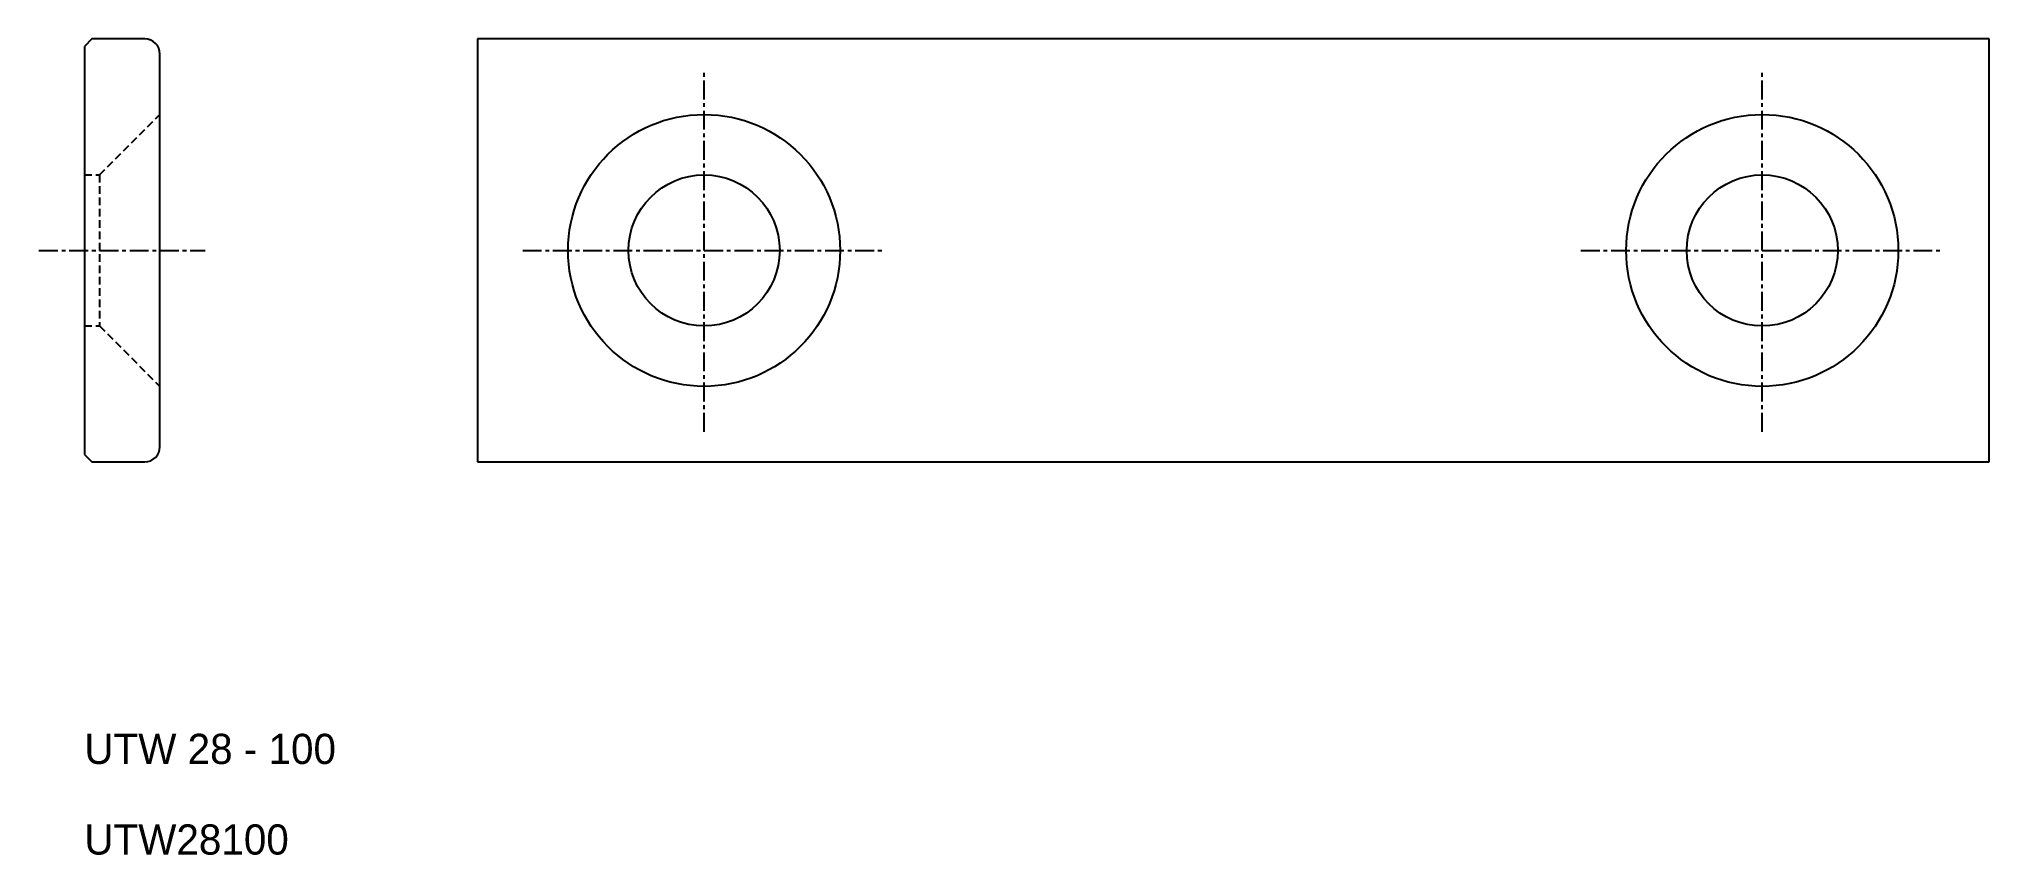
# Model space of a CAD drawing. Extents: x 7 to 136, y 10 to 64.
import ezdxf

# ---------------------------------------------------------------- set-up
doc = ezdxf.new("R2010")
doc.units = 0
doc.linetypes.add('CENTER', pattern=[2, 1.25, -0.25, 0.25, -0.25])
doc.linetypes.add('DASHED', pattern=[0.75, 0.5, -0.25])
doc.layers.get('0').update_dxf_attribs({"linetype": 'CONTINUOUS'})
doc.layers.add('CENTER', color=1, linetype='CENTER')

msp = doc.modelspace()

# ---------------------------------------------------------------- linework, layer by layer
at = {"color": 7, "linetype": 'CONTINUOUS'}
for p, q in [((10.5, 64), (10, 63.5)), ((10, 63.5), (10, 36.5)), ((14, 64), (10.5, 64)), ((136, 64), (36, 64)), ((36, 64), (36, 36)), ((136, 36), (136, 64)), ((15, 37), (15, 63)), ((10, 36.5), (10.5, 36)), ((10.5, 36), (14, 36)), ((36, 36), (136, 36))]:
    msp.add_line(p, q, dxfattribs=at)
at = {"color": 3, "linetype": 'DASHED'}
for p, q in [((11, 55), (15, 59)), ((11, 55), (15, 59)), ((10, 55), (11, 55)), ((10, 55), (11, 55)), ((11, 55), (11, 45)), ((11, 55), (11, 45)), ((10, 45), (11, 45)), ((10, 45), (11, 45)), ((11, 45), (15, 41)), ((11, 45), (15, 41))]:
    msp.add_line(p, q, dxfattribs=at)
at = {"color": 7, "linetype": 'CONTINUOUS'}
for centre, radius in [((51, 50), 9), ((51, 50), 9), ((121, 50), 9), ((121, 50), 9), ((51, 50), 5), ((51, 50), 5), ((121, 50), 5), ((121, 50), 5)]:
    msp.add_circle(centre, radius, dxfattribs=at)
for centre, start, end in [((14, 63), 0, 90), ((14, 37), 270, 0)]:
    msp.add_arc(centre, 1, start, end, dxfattribs=at)
at = {"layer": 'CENTER', "color": 1, "linetype": 'CENTER'}
for p, q in [((51, 38), (51, 62)), ((51, 38), (51, 62)), ((121, 38), (121, 62)), ((121, 38), (121, 62)), ((7, 50), (18, 50)), ((7, 50), (18, 50)), ((39, 50), (63, 50)), ((39, 50), (63, 50)), ((109, 50), (133, 50)), ((109, 50), (133, 50))]:
    msp.add_line(p, q, dxfattribs=at)

# ---------------------------------------------------------------- texts
at = {"color": 7, "linetype": 'CONTINUOUS'}
for s, p in [('UTW 28 - 100', (10, 16)), ('UTW28100', (10, 10))]:
    msp.add_text(s, height=2, dxfattribs=at).set_placement(p)

doc.saveas('drawing.dxf')
